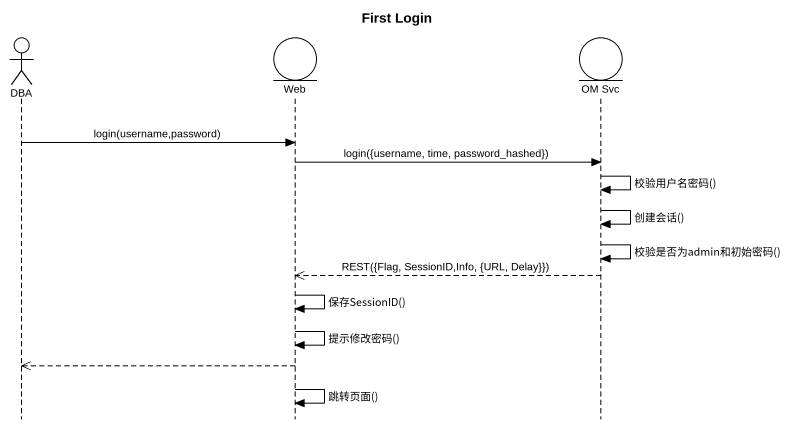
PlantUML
@startuml
title First Login
hide footbox
actor DBA
entity Web
entity "OM Svc" as OM_Svc

DBA -> Web : login(username,password)
Web -> OM_Svc : login({username, time, password_hashed})
OM_Svc -> OM_Svc : 校验用户名密码()
OM_Svc -> OM_Svc : 创建会话()
OM_Svc -> OM_Svc : 校验是否为admin和初始密码()
OM_Svc -->> Web : REST({Flag, SessionID,Info, {URL, Delay}})
Web -> Web : 保存SessionID()
Web -> Web : 提示修改密码()
Web -->> DBA
Web -> Web : 跳转页面()
@enduml
